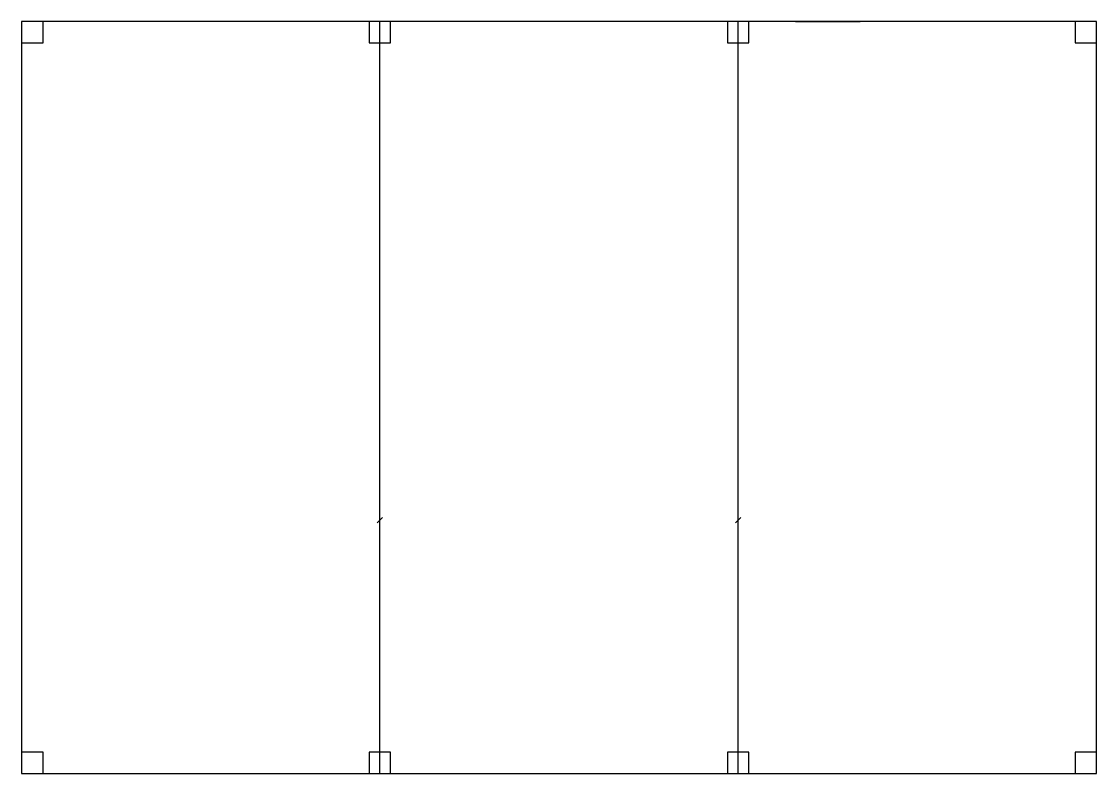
# Model space of a CAD drawing. Header units: metres. Extents: x 0 to 20000, y 0 to 14000.
import ezdxf

# ---------------------------------------------------------------- set-up
doc = ezdxf.new("R2010")
doc.units = ezdxf.units.M
for name, color, linetype in [('COLUMNS_EXPLODED', 2, 'Continuous'), ('DOOR_RAW', 3, 'Continuous'), ('WALL_UNSTRUCTURED', 1, 'Continuous'), ('WINDOW_RAW', 4, 'Continuous')]:
    doc.layers.add(name, color=color, linetype=linetype)

msp = doc.modelspace()

# ---------------------------------------------------------------- linework, layer by layer
at = {"layer": 'COLUMNS_EXPLODED'}
for points in [[(0, 13600), (400, 13600), (400, 14000), (0, 14000), (0, 13600)], [(6466.667, 13600), (6866.667, 13600), (6866.667, 14000), (6466.667, 14000), (6466.667, 13600)], [(13133.333, 13600), (13533.333, 13600), (13533.333, 14000), (13133.333, 14000), (13133.333, 13600)], [(19600, 13600), (20000, 13600), (20000, 14000), (19600, 14000), (19600, 13600)], [(0, 0), (400, 0), (400, 400), (0, 400), (0, 0)], [(6466.667, 0), (6866.667, 0), (6866.667, 400), (6466.667, 400), (6466.667, 0)], [(13133.333, 0), (13533.333, 0), (13533.333, 400), (13133.333, 400), (13133.333, 0)], [(19600, 0), (20000, 0), (20000, 400), (19600, 400), (19600, 0)]]:
    msp.add_lwpolyline(points, close=True, dxfattribs=at)
at = {"layer": 'DOOR_RAW'}
for p, q in [((6616.667, 4666.667), (6716.667, 4766.667)), ((13283.333, 4666.667), (13383.333, 4766.667))]:
    msp.add_line(p, q, dxfattribs=at)
at = {"layer": 'WALL_UNSTRUCTURED'}
for p, q in [((20000, 14000), (0, 14000)), ((0, 14000), (0, 0)), ((6666.667, 0), (6666.667, 14000)), ((13333.333, 0), (13333.333, 14000)), ((20000, 0), (20000, 14000)), ((0, 0), (20000, 0))]:
    msp.add_line(p, q, dxfattribs=at)
at = {"layer": 'WINDOW_RAW'}
for p, q in [((14400, 14000), (15600, 14000)), ((4400, 0), (5600, 0))]:
    msp.add_line(p, q, dxfattribs=at)

doc.saveas('drawing.dxf')
